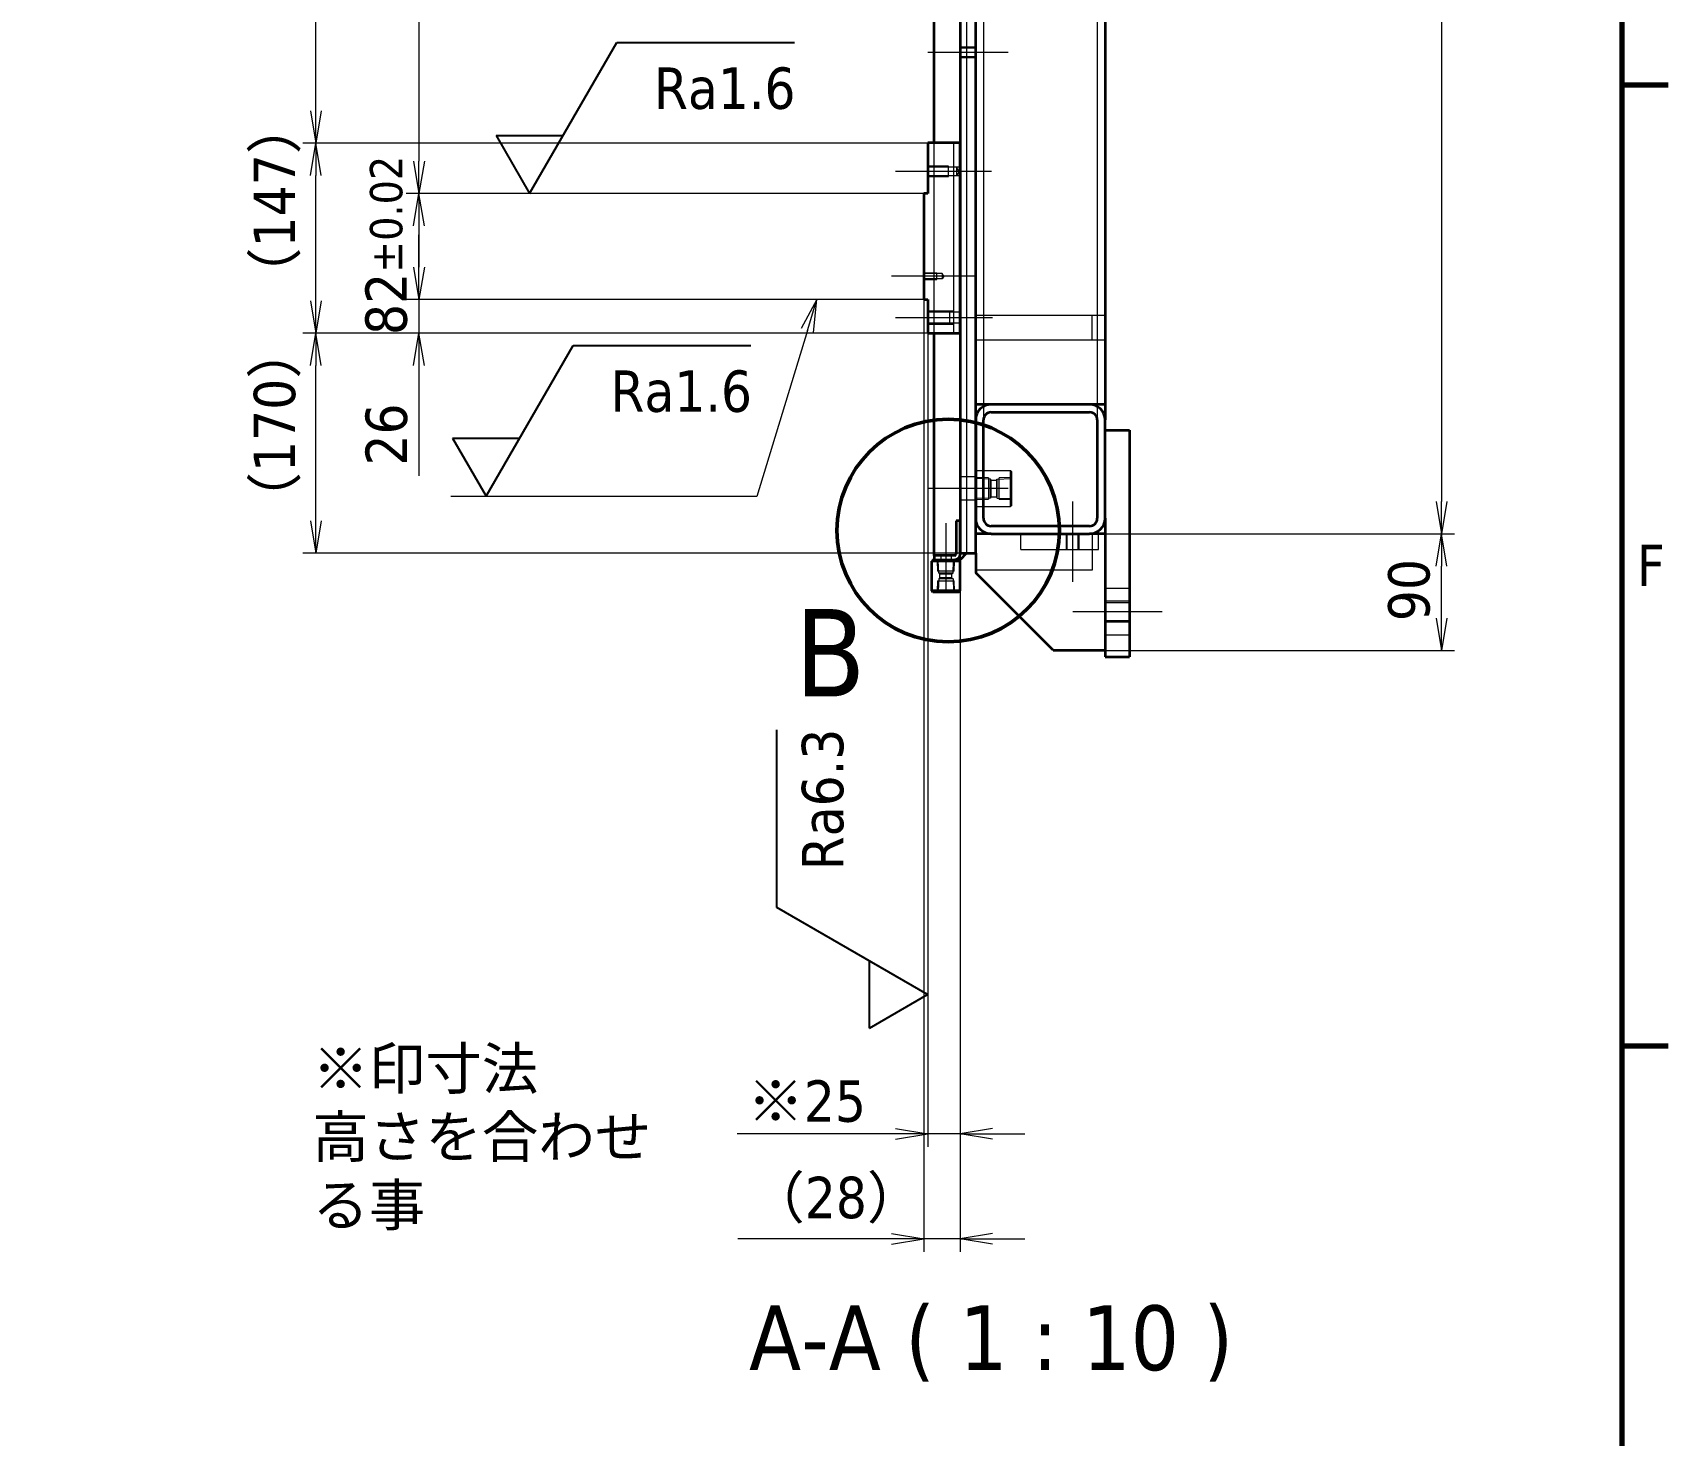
# Model space of a CAD drawing. Header units: millimetres. Extents: x -405 to 8410, y -405 to 5940.
# Drawn here: x 6982 to 8246, y 3412 to 4495 of the extents above; entities that cross this region are included whole.
import ezdxf

# ---------------------------------------------------------------- set-up
doc = ezdxf.new("R2010")
doc.units = ezdxf.units.MM
doc.header["$LTSCALE"] = 10
for name, color, linetype, lineweight in [('Border (ISO)', 7, 'Continuous', 70), ('Centerline (ISO)', 7, 'Continuous', 5), ('Detail Boundary (JIS)', 7, 'Continuous', 50), ('Dimension (ISO)', 7, 'Continuous', 25), ('Hidden (ISO)', 7, 'Continuous', 5), ('Symbol (ISO)', 7, 'Continuous', 25), ('Visible (ISO)', 7, 'Continuous', 35)]:
    doc.layers.add(name, color=color, linetype=linetype, lineweight=lineweight)
doc.styles.add('Label Text (JIS)', font='tahoma.ttf')
doc.styles.add('MX_NOTE_STANDARD', font='tahoma.ttf')
doc.styles.add('Note Text (JIS)', font='tahoma.ttf')
doc.styles.get("Standard").update_dxf_attribs({"font": 'tahoma.ttf'})
doc.dimstyles.new('Default (JIS)', dxfattribs={"dimscale": 10, "dimtxt": 3.2, "dimasz": 2.5, "dimexe": 1, "dimexo": 0, "dimgap": 0.8, "dimtad": 1, "dimrnd": 1e-08, "dimdsep": 46, "dimtxsty": 'Note Text (JIS)', "dimblk": 'OPEN', "dimcen": 0.09, "dimdle": 10, "dimclrd": 7, "dimclre": 7, "dimclrt": 256, "dimadec": 0, "dimazin": 2, "dimtfac": 0.78125, "dimtmove": 0, "dimatfit": 3, "dimldrblk": 'OPEN', "dimfxl": 1, "dimtolj": 1, "dimtzin": 0, "dimlwd": 0, "dimlwe": 0, "dimarcsym": 0})

# ---------------------------------------------------------------- blocks, each defined once
blk = doc.blocks.new('図面枠 既定の図面枠')
at = {"layer": 'Border (ISO)'}
for p, q in [((821, 445.5), (824.6, 445.5)), ((821, 371.25), (824.6, 371.25))]:
    blk.add_line(p, q, dxfattribs=at)
at = {"layer": 'Border (ISO)', "flags": 128}
blk.add_lwpolyline([(20, 20), (20, 574), (821, 574), (821, 20), (20, 20)], dxfattribs=at)
at = {"layer": 'Border (ISO)', "insert": (822.17, 406.78), "char_height": 3.2, "attachment_point": 7, "style": 'MX_NOTE_STANDARD'}
blk.add_mtext('F', dxfattribs=at)
blk = doc.blocks.new('2dDetail0')
at = {"layer": 'Detail Boundary (JIS)'}
blk.add_circle((768.95, 411.07), 8.6, dxfattribs=at)
at = {"layer": 'Detail Boundary (JIS)', "insert": (757.1, 398.25), "char_height": 6.75, "attachment_point": 7, "style": 'Label Text (JIS)'}
blk.add_mtext('B', dxfattribs=at)
blk = doc.blocks.new('_Open')
at = {"color": 0, "linetype": 'ByBlock', "lineweight": -2}
for p, q in [((-1, 0.167), (0, 0)), ((-1, -0.167), (0, 0)), ((0, 0), (-1, 0))]:
    blk.add_line(p, q, dxfattribs=at)
blk = doc.blocks.new('*D162')
at = {"layer": 'Defpoints', "color": 0, "linetype": 'Continuous', "transparency": 16777216}
for p in [(7200.8, 4263.1), (7673.7, 4263.1), (7698.7, 4093.1)]:
    blk.add_point(p, dxfattribs=at)
at = {"layer": 'Dimension (ISO)', "color": 7, "linetype": 'Continuous', "lineweight": 0, "transparency": 16777216}
for p, q in [((7673.7, 4263.1), (7190.8, 4263.1)), ((7200.8, 4118.1), (7200.8, 4238.1)), ((7698.7, 4093.1), (7190.8, 4093.1))]:
    blk.add_line(p, q, dxfattribs=at)
at = {"layer": 'Dimension (ISO)', "color": 7, "linetype": 'Continuous', "lineweight": 0, "transparency": 16777216, "xscale": 25, "yscale": 25, "zscale": 25}
for p, rotation in [((7200.8, 4263.1), 90), ((7200.8, 4093.1), 270)]:
    blk.add_blockref('_Open', p, dxfattribs=dict(at, rotation=rotation))
at = {"layer": 'Dimension (ISO)', "linetype": 'Continuous', "lineweight": 5, "transparency": 16777216, "insert": (7152.8, 4112.3), "char_height": 32, "attachment_point": 1, "rotation": 90, "style": 'Note Text (JIS)'}
blk.add_mtext('\\A1;\\fTahoma|b0|i0;（170）', dxfattribs=at)
blk = doc.blocks.new('*D163')
at = {"layer": 'Defpoints', "color": 0, "linetype": 'Continuous', "transparency": 16777216}
for p in [(7200.8, 4410.1), (7673.7, 4410.1), (7673.7, 4263.1)]:
    blk.add_point(p, dxfattribs=at)
at = {"layer": 'Dimension (ISO)', "color": 7, "linetype": 'Continuous', "lineweight": 0, "transparency": 16777216}
for p, q in [((7673.7, 4410.1), (7190.8, 4410.1)), ((7200.8, 4288.1), (7200.8, 4385.1)), ((7673.7, 4263.1), (7190.8, 4263.1))]:
    blk.add_line(p, q, dxfattribs=at)
at = {"layer": 'Dimension (ISO)', "color": 7, "linetype": 'Continuous', "lineweight": 0, "transparency": 16777216, "xscale": 25, "yscale": 25, "zscale": 25}
for p, rotation in [((7200.8, 4410.1), 90), ((7200.8, 4263.1), 270)]:
    blk.add_blockref('_Open', p, dxfattribs=dict(at, rotation=rotation))
at = {"layer": 'Dimension (ISO)', "linetype": 'Continuous', "lineweight": 5, "transparency": 16777216, "insert": (7152.8, 4285.8), "char_height": 32, "attachment_point": 1, "rotation": 90, "style": 'Note Text (JIS)'}
blk.add_mtext('\\A1;\\fTahoma|b0|i0;（147）', dxfattribs=at)
blk = doc.blocks.new('*D164')
at = {"layer": 'Defpoints', "color": 0, "linetype": 'Continuous', "transparency": 16777216}
for p in [(7200.8, 4986.1), (7673.7, 4986.1), (7673.7, 4410.1)]:
    blk.add_point(p, dxfattribs=at)
at = {"layer": 'Dimension (ISO)', "color": 7, "linetype": 'Continuous', "lineweight": 0, "transparency": 16777216}
for p, q in [((7673.7, 4986.1), (7190.8, 4986.1)), ((7200.8, 4435.1), (7200.8, 4961.1)), ((7673.7, 4410.1), (7190.8, 4410.1))]:
    blk.add_line(p, q, dxfattribs=at)
at = {"layer": 'Dimension (ISO)', "color": 7, "linetype": 'Continuous', "lineweight": 0, "transparency": 16777216, "xscale": 25, "yscale": 25, "zscale": 25}
for p, rotation in [((7200.8, 4986.1), 90), ((7200.8, 4410.1), 270)]:
    blk.add_blockref('_Open', p, dxfattribs=dict(at, rotation=rotation))
at = {"layer": 'Dimension (ISO)', "linetype": 'Continuous', "lineweight": 5, "transparency": 16777216, "insert": (7152.8, 4647.3), "char_height": 32, "attachment_point": 1, "rotation": 90, "style": 'Note Text (JIS)'}
blk.add_mtext('\\A1;\\fTahoma|b0|i0;（576）', dxfattribs=at)
blk = doc.blocks.new('*D167')
at = {"layer": 'Defpoints', "color": 0, "linetype": 'Continuous', "transparency": 16777216}
for p in [(7670.7, 5025.1), (7280.5, 4371.1), (7670.7, 4371.1)]:
    blk.add_point(p, dxfattribs=at)
at = {"layer": 'Dimension (ISO)', "color": 7, "linetype": 'Continuous', "lineweight": 0, "transparency": 16777216}
for p, q in [((7670.7, 5025.1), (7270.5, 5025.1)), ((7280.5, 5000.1), (7280.5, 4396.1)), ((7670.7, 4371.1), (7270.5, 4371.1))]:
    blk.add_line(p, q, dxfattribs=at)
at = {"layer": 'Dimension (ISO)', "color": 7, "linetype": 'Continuous', "lineweight": 0, "transparency": 16777216, "xscale": 25, "yscale": 25, "zscale": 25}
for p, rotation in [((7280.5, 5025.1), 90), ((7280.5, 4371.1), 270)]:
    blk.add_blockref('_Open', p, dxfattribs=dict(at, rotation=rotation))
at = {"layer": 'Dimension (ISO)', "linetype": 'Continuous', "lineweight": 5, "transparency": 16777216, "insert": (7239.3, 4618), "char_height": 32, "attachment_point": 1, "rotation": 90, "style": 'Note Text (JIS)'}
blk.add_mtext('\\A1;654{\\H25;±0.05}', dxfattribs=at)
blk = doc.blocks.new('*D168')
at = {"layer": 'Defpoints', "color": 0, "linetype": 'Continuous', "transparency": 16777216}
for p in [(7670.7, 4371.1), (7280.5, 4289.1), (7670.7, 4289.1)]:
    blk.add_point(p, dxfattribs=at)
at = {"layer": 'Dimension (ISO)', "color": 7, "linetype": 'Continuous', "lineweight": 0, "transparency": 16777216}
for p, q in [((7670.7, 4371.1), (7270.5, 4371.1)), ((7280.5, 4346.1), (7280.5, 4314.1)), ((7670.7, 4289.1), (7270.5, 4289.1))]:
    blk.add_line(p, q, dxfattribs=at)
at = {"layer": 'Dimension (ISO)', "color": 7, "linetype": 'Continuous', "lineweight": 0, "transparency": 16777216, "xscale": 25, "yscale": 25, "zscale": 25}
for p, rotation in [((7280.5, 4371.1), 90), ((7280.5, 4289.1), 270)]:
    blk.add_blockref('_Open', p, dxfattribs=dict(at, rotation=rotation))
at = {"layer": 'Dimension (ISO)', "linetype": 'Continuous', "lineweight": 5, "transparency": 16777216, "insert": (7239.1, 4261.8), "char_height": 32, "attachment_point": 1, "rotation": 90, "style": 'Note Text (JIS)'}
blk.add_mtext('\\A1;82{\\H25;±0.02}', dxfattribs=at)
blk = doc.blocks.new('*D169')
at = {"layer": 'Defpoints', "color": 0, "linetype": 'Continuous', "transparency": 16777216}
for p in [(7280.5, 4289.1), (7670.7, 4289.1), (7673.7, 4263.1)]:
    blk.add_point(p, dxfattribs=at)
at = {"layer": 'Dimension (ISO)', "color": 7, "linetype": 'Continuous', "lineweight": 0, "transparency": 16777216}
for p, q in [((7280.5, 4314.1), (7280.5, 4339.1)), ((7670.7, 4289.1), (7270.5, 4289.1)), ((7280.5, 4289.1), (7280.5, 4263.1)), ((7673.7, 4263.1), (7270.5, 4263.1)), ((7280.5, 4238.1), (7280.5, 4152.9))]:
    blk.add_line(p, q, dxfattribs=at)
at = {"layer": 'Dimension (ISO)', "color": 7, "linetype": 'Continuous', "lineweight": 0, "transparency": 16777216, "xscale": 25, "yscale": 25, "zscale": 25}
for p, rotation in [((7280.5, 4289.1), 270), ((7280.5, 4263.1), 90)]:
    blk.add_blockref('_Open', p, dxfattribs=dict(at, rotation=rotation))
at = {"layer": 'Dimension (ISO)', "linetype": 'Continuous', "lineweight": 5, "transparency": 16777216, "insert": (7239.2, 4160.9), "char_height": 32, "attachment_point": 1, "rotation": 90, "style": 'Note Text (JIS)'}
blk.add_mtext('\\A1;26', dxfattribs=at)
blk = doc.blocks.new('*D170')
at = {"layer": 'Defpoints', "color": 0, "linetype": 'Continuous', "transparency": 16777216}
for p in [(7670.7, 4289.1), (7698.7, 4093.1), (7698.7, 3563.4)]:
    blk.add_point(p, dxfattribs=at)
at = {"layer": 'Dimension (ISO)', "color": 7, "linetype": 'Continuous', "lineweight": 0, "transparency": 16777216}
for p, q in [((7670.7, 4289.1), (7670.7, 3553.4)), ((7698.7, 4093.1), (7698.7, 3553.4)), ((7645.7, 3563.4), (7527, 3563.4)), ((7698.7, 3563.4), (7670.7, 3563.4)), ((7723.7, 3563.4), (7748.7, 3563.4))]:
    blk.add_line(p, q, dxfattribs=at)
at = {"layer": 'Dimension (ISO)', "color": 7, "linetype": 'Continuous', "lineweight": 0, "transparency": 16777216, "xscale": 25, "yscale": 25, "zscale": 25}
blk.add_blockref('_Open', (7670.7, 3563.4), dxfattribs=at)
at = {"layer": 'Dimension (ISO)', "color": 7, "linetype": 'Continuous', "lineweight": 0, "transparency": 16777216, "xscale": 25, "yscale": 25, "zscale": 25, "rotation": 180}
blk.add_blockref('_Open', (7698.7, 3563.4), dxfattribs=at)
at = {"layer": 'Dimension (ISO)', "linetype": 'Continuous', "lineweight": 5, "transparency": 16777216, "insert": (7535, 3611.4), "char_height": 32, "attachment_point": 1, "style": 'Note Text (JIS)'}
blk.add_mtext('\\A1;\\fTahoma|b0|i0;（28）', dxfattribs=at)
blk = doc.blocks.new('*D171')
at = {"layer": 'Defpoints', "color": 0, "linetype": 'Continuous', "transparency": 16777216}
for p in [(7673.7, 4263.1), (7698.7, 4093.1), (7698.7, 3644.6)]:
    blk.add_point(p, dxfattribs=at)
at = {"layer": 'Dimension (ISO)', "color": 7, "linetype": 'Continuous', "lineweight": 0, "transparency": 16777216}
for p, q in [((7673.7, 4263.1), (7673.7, 3634.6)), ((7698.7, 4093.1), (7698.7, 3634.6)), ((7648.7, 3644.6), (7526.3, 3644.6)), ((7698.7, 3644.6), (7673.7, 3644.6)), ((7723.7, 3644.6), (7748.7, 3644.6))]:
    blk.add_line(p, q, dxfattribs=at)
at = {"layer": 'Dimension (ISO)', "color": 7, "linetype": 'Continuous', "lineweight": 0, "transparency": 16777216, "xscale": 25, "yscale": 25, "zscale": 25}
blk.add_blockref('_Open', (7673.7, 3644.6), dxfattribs=at)
at = {"layer": 'Dimension (ISO)', "color": 7, "linetype": 'Continuous', "lineweight": 0, "transparency": 16777216, "xscale": 25, "yscale": 25, "zscale": 25, "rotation": 180}
blk.add_blockref('_Open', (7698.7, 3644.6), dxfattribs=at)
at = {"layer": 'Dimension (ISO)', "linetype": 'Continuous', "lineweight": 5, "transparency": 16777216, "insert": (7534.3, 3685.9), "char_height": 32, "attachment_point": 1, "style": 'Note Text (JIS)'}
blk.add_mtext('\\A1;\\fTahoma|b0|i0;※25', dxfattribs=at)
blk = doc.blocks.new('*D175')
at = {"layer": 'Defpoints', "color": 0, "linetype": 'Continuous', "transparency": 16777216}
for p in [(7798.7, 5198.1), (7798.7, 4108.1), (8070.8, 4108.1)]:
    blk.add_point(p, dxfattribs=at)
at = {"layer": 'Dimension (ISO)', "color": 7, "linetype": 'Continuous', "lineweight": 0, "transparency": 16777216}
for p, q in [((7798.7, 5198.1), (8080.8, 5198.1)), ((8070.8, 5173.1), (8070.8, 4133.1)), ((7798.7, 4108.1), (8080.8, 4108.1))]:
    blk.add_line(p, q, dxfattribs=at)
at = {"layer": 'Dimension (ISO)', "color": 7, "linetype": 'Continuous', "lineweight": 0, "transparency": 16777216, "xscale": 25, "yscale": 25, "zscale": 25}
for p, rotation in [((8070.8, 5198.1), 90), ((8070.8, 4108.1), 270)]:
    blk.add_blockref('_Open', p, dxfattribs=dict(at, rotation=rotation))
at = {"layer": 'Dimension (ISO)', "linetype": 'Continuous', "lineweight": 5, "transparency": 16777216, "insert": (8022.8, 4605.3), "char_height": 32, "attachment_point": 1, "rotation": 90, "style": 'Note Text (JIS)'}
blk.add_mtext('\\A1;\\fTahoma|b0|i0;（1090）', dxfattribs=at)
blk = doc.blocks.new('*D176')
at = {"layer": 'Defpoints', "color": 0, "linetype": 'Continuous', "transparency": 16777216}
for p in [(7798.7, 4108.1), (8070.8, 4108.1), (7810.7, 4018.1)]:
    blk.add_point(p, dxfattribs=at)
at = {"layer": 'Dimension (ISO)', "color": 7, "linetype": 'Continuous', "lineweight": 0, "transparency": 16777216}
for p, q in [((7798.7, 4108.1), (8080.8, 4108.1)), ((8070.8, 4043.1), (8070.8, 4083.1)), ((7810.7, 4018.1), (8080.8, 4018.1))]:
    blk.add_line(p, q, dxfattribs=at)
at = {"layer": 'Dimension (ISO)', "color": 7, "linetype": 'Continuous', "lineweight": 0, "transparency": 16777216, "xscale": 25, "yscale": 25, "zscale": 25}
for p, rotation in [((8070.8, 4108.1), 90), ((8070.8, 4018.1), 270)]:
    blk.add_blockref('_Open', p, dxfattribs=dict(at, rotation=rotation))
at = {"layer": 'Dimension (ISO)', "linetype": 'Continuous', "lineweight": 5, "transparency": 16777216, "insert": (8029.5, 4040.7), "char_height": 32, "attachment_point": 1, "rotation": 90, "style": 'Note Text (JIS)'}
blk.add_mtext('\\A1;90', dxfattribs=at)
blk = doc.blocks.new('面の指示記号 ID4')
at = {"layer": 'Symbol (ISO)'}
for p, q in [((755.71, 381.94), (755.71, 395.68)), ((767.36, 375.21), (755.71, 381.94)), ((762.88, 372.63), (762.88, 377.8)), ((762.88, 372.63), (767.36, 375.21))]:
    blk.add_line(p, q, dxfattribs=at)
at = {"layer": 'Symbol (ISO)', "insert": (760.9, 384.82), "char_height": 3.2, "attachment_point": 7, "rotation": 90, "style": 'MX_NOTE_STANDARD'}
blk.add_mtext('Ra6.3', dxfattribs=at)
blk = doc.blocks.new('面の指示記号 ID5')
at = {"layer": 'Symbol (ISO)'}
for p, q in [((736.6, 437.12), (743.33, 448.78)), ((743.33, 448.78), (757.07, 448.78)), ((734.02, 441.6), (736.6, 437.12)), ((734.02, 441.6), (739.19, 441.6))]:
    blk.add_line(p, q, dxfattribs=at)
at = {"layer": 'Symbol (ISO)', "insert": (746.21, 443.59), "char_height": 3.2, "attachment_point": 7, "style": 'MX_NOTE_STANDARD'}
blk.add_mtext('Ra1.6', dxfattribs=at)
blk = doc.blocks.new('面の指示記号 ID6')
at = {"layer": 'Symbol (ISO)', "lineweight": 5}
for p, q in [((758.8, 428.91), (757.59, 426.67)), ((758.07, 426.52), (758.8, 428.91)), ((758.55, 426.38), (758.8, 428.91)), ((758.07, 426.52), (754.17, 413.71)), ((754.17, 413.71), (730.52, 413.71))]:
    blk.add_line(p, q, dxfattribs=at)
at = {"layer": 'Symbol (ISO)'}
for p, q in [((733.24, 413.72), (739.97, 425.37)), ((739.97, 425.37), (753.7, 425.37)), ((730.65, 418.2), (733.24, 413.72)), ((730.65, 418.2), (735.83, 418.2))]:
    blk.add_line(p, q, dxfattribs=at)
at = {"layer": 'Symbol (ISO)', "insert": (742.85, 420.18), "char_height": 3.2, "attachment_point": 7, "style": 'MX_NOTE_STANDARD'}
blk.add_mtext('Ra1.6', dxfattribs=at)

msp = doc.modelspace()

# ---------------------------------------------------------------- linework, layer by layer
at = {"layer": 'Centerline (ISO)', "linetype": 'Continuous'}
for p, q in [((7735.727, 4480.148), (7673.727, 4480.148)), ((7722.924, 4388.148), (7648.727, 4388.148)), ((7711.169, 4307.148), (7645.727, 4307.148)), ((7723.727, 4275.148), (7648.727, 4275.148)), ((7735.727, 4143.148), (7673.727, 4143.148)), ((7785.727, 4071.148), (7785.727, 4133.148)), ((7687.727, 4116.348), (7687.727, 4063.148)), ((7785.727, 4048.148), (7854.727, 4048.148))]:
    msp.add_line(p, q, dxfattribs=at)
at = {"layer": 'Hidden (ISO)'}
for p, q in [((7703.727, 5213.148), (7703.727, 4093.148)), ((7716.727, 4603.148), (7716.727, 4208.148)), ((7804.727, 4603.148), (7804.727, 4208.148)), ((7710.727, 4484.148), (7698.727, 4484.148)), ((7710.727, 4483.472), (7698.727, 4483.472)), ((7710.727, 4476.825), (7698.727, 4476.825)), ((7698.727, 4476.148), (7710.727, 4476.148)), ((7678.727, 4263.148), (7678.727, 4410.148)), ((7693.727, 4280.148), (7693.727, 4410.148)), ((7689.727, 4392.148), (7673.727, 4392.148)), ((7695.927, 4391.472), (7673.727, 4391.472)), ((7689.727, 4384.148), (7689.727, 4392.148)), ((7695.927, 4391.472), (7695.927, 4384.825)), ((7697.924, 4388.148), (7695.927, 4391.472)), ((7698.727, 4391.472), (7695.927, 4391.472)), ((7697.924, 4388.148), (7695.927, 4384.825)), ((7695.927, 4384.825), (7673.727, 4384.825)), ((7673.727, 4384.148), (7689.727, 4384.148)), ((7698.727, 4384.825), (7695.927, 4384.825)), ((7680.727, 4309.648), (7670.727, 4309.648)), ((7684.927, 4309.215), (7670.727, 4309.215)), ((7684.927, 4305.081), (7670.727, 4305.081)), ((7670.727, 4304.648), (7680.727, 4304.648)), ((7680.727, 4304.648), (7680.727, 4309.648)), ((7684.927, 4309.215), (7684.927, 4305.081)), ((7686.169, 4307.148), (7684.927, 4309.215)), ((7686.169, 4307.148), (7684.927, 4305.081)), ((7693.727, 4280.148), (7673.727, 4280.148)), ((7698.727, 4279.336), (7673.727, 4279.336)), ((7690.727, 4270.148), (7690.727, 4280.148)), ((7693.727, 4270.148), (7693.727, 4280.148)), ((7710.727, 4277.148), (7810.727, 4277.148)), ((7800.727, 4258.148), (7800.727, 4277.148)), ((7698.727, 4270.96), (7673.727, 4270.96)), ((7673.727, 4270.148), (7693.727, 4270.148)), ((7693.727, 4263.148), (7693.727, 4270.148)), ((7710.727, 4258.148), (7810.727, 4258.148)), ((7716.727, 4208.148), (7716.727, 4196.148)), ((7804.727, 4208.148), (7804.727, 4196.148)), ((7710.727, 4152.148), (7698.727, 4152.148)), ((7710.727, 4156.148), (7711.727, 4157.148)), ((7711.611, 4150.795), (7710.727, 4151.679)), ((7720.531, 4151.373), (7711.611, 4151.652)), ((7711.611, 4135.501), (7711.611, 4150.795)), ((7722.094, 4150.468), (7711.611, 4150.795)), ((7711.727, 4129.148), (7711.727, 4157.148)), ((7711.727, 4157.148), (7737.727, 4157.148)), ((7720.531, 4151.373), (7720.531, 4134.923)), ((7722.094, 4135.828), (7722.094, 4150.468)), ((7722.654, 4149.498), (7722.094, 4150.468)), ((7722.654, 4136.798), (7722.654, 4149.498)), ((7722.654, 4149.498), (7726.8, 4149.498)), ((7726.8, 4149.498), (7727.36, 4150.468)), ((7726.8, 4149.498), (7726.8, 4136.798)), ((7727.36, 4150.468), (7737.843, 4150.795)), ((7727.36, 4135.828), (7727.36, 4150.468)), ((7737.843, 4151.652), (7728.923, 4151.373)), ((7728.923, 4134.923), (7728.923, 4151.373)), ((7737.727, 4129.148), (7737.727, 4157.148)), ((7738.727, 4156.148), (7737.727, 4157.148)), ((7737.843, 4150.795), (7738.727, 4151.679)), ((7737.843, 4135.501), (7737.843, 4150.795)), ((7738.727, 4130.148), (7738.727, 4156.148)), ((7710.727, 4134.148), (7698.727, 4134.148)), ((7711.611, 4135.501), (7710.727, 4134.617)), ((7722.094, 4135.828), (7711.611, 4135.501)), ((7711.611, 4134.645), (7720.531, 4134.923)), ((7722.654, 4136.798), (7722.094, 4135.828)), ((7722.654, 4136.798), (7726.8, 4136.798)), ((7726.8, 4136.798), (7727.36, 4135.828)), ((7727.36, 4135.828), (7737.843, 4135.501)), ((7728.923, 4134.923), (7737.843, 4134.645)), ((7737.843, 4135.501), (7738.727, 4134.617)), ((7710.727, 4130.148), (7711.727, 4129.148)), ((7711.727, 4129.148), (7737.727, 4129.148)), ((7738.727, 4130.148), (7737.727, 4129.148)), ((7745.727, 4096.148), (7745.727, 4108.148)), ((7780.727, 4108.148), (7780.727, 4096.148)), ((7781.539, 4096.148), (7781.539, 4108.148)), ((7789.915, 4096.148), (7789.915, 4108.148)), ((7790.727, 4096.148), (7790.727, 4108.148)), ((7800.727, 4108.148), (7800.727, 4080.148)), ((7805.727, 4096.148), (7805.727, 4108.148)), ((7745.727, 4096.148), (7805.727, 4096.148)), ((7681.845, 4087.265), (7680.961, 4088.148)), ((7680.988, 4087.265), (7681.234, 4079.394)), ((7693.609, 4087.265), (7681.845, 4087.265)), ((7682.139, 4077.831), (7681.845, 4087.265)), ((7683.727, 4091.348), (7683.727, 4088.148)), ((7691.727, 4091.348), (7691.727, 4088.148)), ((7693.315, 4077.831), (7693.609, 4087.265)), ((7693.609, 4087.265), (7694.493, 4088.148)), ((7694.22, 4079.394), (7694.466, 4087.265)), ((7681.234, 4071.902), (7680.988, 4064.032)), ((7694.22, 4079.394), (7681.234, 4079.394)), ((7681.234, 4071.902), (7694.22, 4071.902)), ((7682.139, 4073.466), (7681.845, 4064.032)), ((7693.315, 4077.831), (7682.139, 4077.831)), ((7683.127, 4077.261), (7682.139, 4077.831)), ((7683.127, 4074.036), (7682.139, 4073.466)), ((7693.315, 4073.466), (7682.139, 4073.466)), ((7683.127, 4077.261), (7692.327, 4077.261)), ((7683.127, 4074.036), (7683.127, 4077.261)), ((7692.327, 4074.036), (7683.127, 4074.036)), ((7692.327, 4077.261), (7693.315, 4077.831)), ((7692.327, 4074.036), (7692.327, 4077.261)), ((7692.327, 4074.036), (7693.315, 4073.466)), ((7693.315, 4073.466), (7693.609, 4064.032)), ((7694.466, 4064.032), (7694.22, 4071.902)), ((7800.727, 4080.148), (7710.727, 4080.148)), ((7681.845, 4064.032), (7680.961, 4063.148)), ((7693.609, 4064.032), (7681.845, 4064.032)), ((7693.609, 4064.032), (7694.493, 4063.148)), ((7810.727, 4066.148), (7829.727, 4066.148)), ((7829.727, 4056.148), (7810.727, 4056.148)), ((7810.727, 4055.066), (7829.727, 4055.066)), ((7810.727, 4041.231), (7829.727, 4041.231)), ((7810.727, 4040.148), (7829.727, 4040.148)), ((7810.727, 4030.148), (7829.727, 4030.148))]:
    msp.add_line(p, q, dxfattribs=at)
at = {"layer": 'Visible (ISO)'}
for p, q in [((7698.727, 5213.148), (7698.727, 4093.148)), ((7710.727, 4093.148), (7710.727, 5213.148)), ((7810.727, 4603.148), (7810.727, 4208.148)), ((7678.727, 4410.148), (7678.727, 4598.148)), ((7698.727, 4410.148), (7673.727, 4410.148)), ((7673.727, 4410.148), (7673.727, 4371.148)), ((7698.727, 4263.148), (7698.727, 4410.148)), ((7673.727, 4371.148), (7670.727, 4371.148)), ((7670.727, 4371.148), (7670.727, 4289.148)), ((7670.727, 4289.148), (7673.727, 4289.148)), ((7673.727, 4289.148), (7673.727, 4263.148)), ((7673.727, 4263.148), (7698.727, 4263.148)), ((7678.727, 4091.348), (7678.727, 4263.148)), ((7722.727, 4208.148), (7710.727, 4208.148)), ((7798.727, 4208.148), (7722.727, 4208.148)), ((7722.727, 4202.148), (7798.727, 4202.148)), ((7810.727, 4208.148), (7798.727, 4208.148)), ((7810.727, 4208.148), (7810.727, 4196.148)), ((7710.727, 4196.148), (7710.727, 4120.148)), ((7716.727, 4120.148), (7716.727, 4196.148)), ((7804.727, 4196.148), (7804.727, 4120.148)), ((7810.727, 4120.148), (7810.727, 4196.148)), ((7810.727, 4188.148), (7829.727, 4188.148)), ((7829.727, 4188.148), (7829.727, 4013.148)), ((7698.727, 4118.148), (7695.527, 4118.148)), ((7695.527, 4118.148), (7695.527, 4092.348)), ((7698.727, 4092.348), (7698.727, 4118.148)), ((7722.727, 4108.148), (7710.727, 4108.148)), ((7798.727, 4114.148), (7722.727, 4114.148)), ((7722.727, 4108.148), (7798.727, 4108.148)), ((7810.727, 4108.148), (7798.727, 4108.148)), ((7810.727, 4120.148), (7810.727, 4013.148)), ((7677.727, 4088.148), (7676.727, 4087.148)), ((7698.727, 4087.148), (7676.727, 4087.148)), ((7676.727, 4064.148), (7676.727, 4087.148)), ((7678.727, 4088.148), (7677.727, 4088.148)), ((7694.527, 4091.348), (7678.727, 4091.348)), ((7678.727, 4091.348), (7678.727, 4088.148)), ((7678.727, 4088.148), (7694.527, 4088.148)), ((7697.727, 4088.148), (7694.527, 4088.148)), ((7698.727, 4088.148), (7697.727, 4088.148)), ((7697.727, 4088.148), (7698.727, 4087.148)), ((7698.727, 4093.148), (7710.727, 4093.148)), ((7703.727, 4093.148), (7698.727, 4088.148)), ((7698.727, 4064.148), (7698.727, 4087.148)), ((7710.727, 4093.148), (7710.727, 4078.148)), ((7770.727, 4018.148), (7710.727, 4078.148)), ((7698.727, 4064.148), (7676.727, 4064.148)), ((7677.727, 4063.148), (7676.727, 4064.148)), ((7697.727, 4063.148), (7677.727, 4063.148)), ((7697.727, 4063.148), (7698.727, 4064.148)), ((7770.727, 4018.148), (7810.727, 4018.148)), ((7810.727, 4013.148), (7829.727, 4013.148))]:
    msp.add_line(p, q, dxfattribs=at)
for centre, radius, start, end in [((7722.727, 4196.148), 12, 90, 180), ((7722.727, 4196.148), 6, 90, 180), ((7798.727, 4196.148), 12, 0, 90), ((7798.727, 4196.148), 6, 0, 90), ((7722.727, 4120.148), 12, 180, 270), ((7722.727, 4120.148), 6, 180, 270), ((7798.727, 4120.148), 6, 270, 0), ((7798.727, 4120.148), 12, 270, 0), ((7694.527, 4092.348), 4.2, 270, 0), ((7694.527, 4092.348), 1, 270, 0)]:
    msp.add_arc(centre, radius, start, end, dxfattribs=at)

# ---------------------------------------------------------------- block references
at = {"xscale": 10, "yscale": 10, "zscale": 10}
msp.add_blockref('図面枠 既定の図面枠', (0, 0), dxfattribs=at)
at = {"layer": 'Detail Boundary (JIS)', "xscale": 10, "yscale": 10, "zscale": 10}
msp.add_blockref('2dDetail0', (0, 0), dxfattribs=at)
at = {"layer": 'Symbol (ISO)', "xscale": 10, "yscale": 10, "zscale": 10}
for name in ['面の指示記号 ID5', '面の指示記号 ID6', '面の指示記号 ID4']:
    msp.add_blockref(name, (0, 0), dxfattribs=at)

# ---------------------------------------------------------------- texts
at = {"layer": 'Symbol (ISO)', "insert": (7198.121, 3710.998), "char_height": 32, "width": 303.71475, "attachment_point": 1, "line_spacing_factor": 0.987884, "style": 'Note Text (JIS)'}
msp.add_mtext('\\fTahoma|b0|i0;※印寸法\\P\\fTahoma|b0|i0;高さを合わせる事', dxfattribs=at)
at = {"layer": 'Symbol (ISO)', "insert": (7535.54, 3452.983), "char_height": 50, "attachment_point": 7}
msp.add_mtext('A-A ( 1 : 10 )', dxfattribs=at)

# ---------------------------------------------------------------- dimensions: what is measured, and where the dimension line sits
at = {"layer": 'Dimension (ISO)', "color": 7, "linetype": 'Continuous', "lineweight": 5}
for base, p1, p2, angle, text, override, picture, middle in [((8070.819, 4108.148), (7798.727, 5198.148), (7798.727, 4108.148), 90, '\\fTahoma|b0|i0;（<>）', {"dimgap": 0.8, "dimdec": 2, "dimtol": 0, "dimlim": 0, "dimtp": 0, "dimtm": 0, "dimtdec": 2, "dimtofl": 0, "dimatfit": 1}, '*D175', (8070.819, 4668.148)), ((7200.769, 4986.148), (7673.727, 4410.148), (7673.727, 4986.148), 90, '\\fTahoma|b0|i0;（<>）', {"dimgap": 0.8, "dimdec": 2, "dimtol": 0, "dimlim": 0, "dimtp": 0, "dimtm": 0, "dimtdec": 2, "dimtofl": 0, "dimatfit": 1}, '*D164', (7200.769, 4698.148)), ((7200.769, 4410.148), (7673.727, 4263.148), (7673.727, 4410.148), 270, '\\fTahoma|b0|i0;（<>）', {"dimgap": 0.8, "dimdec": 2, "dimtol": 0, "dimlim": 0, "dimtp": 0, "dimtm": 0, "dimtdec": 2, "dimtofl": 0, "dimatfit": 1}, '*D163', (7200.769, 4336.648)), ((7698.727, 3563.382), (7670.727, 4289.148), (7698.727, 4093.148), 180, '\\fTahoma|b0|i0;（<>）', {"dimgap": 0.8, "dimdec": 2, "dimtol": 0, "dimlim": 0, "dimtp": 0, "dimtm": 0, "dimtdec": 2, "dimtofl": 1, "dimatfit": 1}, '*D170', (7573.882, 3563.382)), ((7200.769, 4263.148), (7698.727, 4093.148), (7673.727, 4263.148), 270, '\\fTahoma|b0|i0;（<>）', {"dimgap": 0.8, "dimdec": 2, "dimtol": 0, "dimlim": 0, "dimtp": 0, "dimtm": 0, "dimtdec": 2, "dimtofl": 0, "dimatfit": 1}, '*D162', (7200.769, 4163.148)), ((7698.727, 3644.557), (7673.727, 4263.148), (7698.727, 4093.148), 180, '\\fTahoma|b0|i0;※<>', {"dimgap": 0.8, "dimdec": 2, "dimtol": 0, "dimlim": 0, "dimtp": 0, "dimtm": 0, "dimtdec": 2, "dimtofl": 1, "dimatfit": 1}, '*D171', (7575.023, 3644.557))]:
    dim = msp.add_linear_dim(base=base, p1=p1, p2=p2, angle=angle, text=text, dimstyle='Default (JIS)', override=override, dxfattribs=at)
    dim.commit()
    dim.dimension.update_dxf_attribs({"geometry": picture, "text_midpoint": middle, "dimtype": 160})
for base, p1, p2, angle, override, picture, middle in [((7280.546, 4371.148), (7670.727, 5025.148), (7670.727, 4371.148), 270, {"dimgap": 0.8, "dimdec": 2, "dimtol": 1, "dimlim": 0, "dimtp": 0.05, "dimtm": 0.05, "dimtdec": 2, "dimtofl": 0, "dimatfit": 1}, '*D167', (7280.546, 4698.148)), ((7280.546, 4289.148), (7670.727, 4371.148), (7670.727, 4289.148), 90, {"dimgap": 0.8, "dimdec": 2, "dimtol": 1, "dimlim": 0, "dimtp": 0.02, "dimtm": 0.02, "dimtdec": 2, "dimtofl": 0, "dimatfit": 1}, '*D168', (7280.546, 4330.148)), ((7280.546, 4289.148), (7673.727, 4263.148), (7670.727, 4289.148), 270, {"dimgap": 0.8, "dimdec": 2, "dimtol": 0, "dimlim": 0, "dimtp": 0, "dimtm": 0, "dimtdec": 2, "dimtofl": 1, "dimatfit": 1}, '*D169', (7280.546, 4183.013)), ((8070.819, 4108.148), (7810.727, 4018.148), (7798.727, 4108.148), 270, {"dimgap": 0.8, "dimdec": 2, "dimtol": 0, "dimlim": 0, "dimtp": 0, "dimtm": 0, "dimtdec": 2, "dimtofl": 0, "dimatfit": 1}, '*D176', (8070.819, 4063.148))]:
    dim = msp.add_linear_dim(base=base, p1=p1, p2=p2, angle=angle, dimstyle='Default (JIS)', override=override, dxfattribs=at)
    dim.commit()
    dim.dimension.update_dxf_attribs({"geometry": picture, "text_midpoint": middle, "dimtype": 160})

doc.saveas('drawing.dxf')
